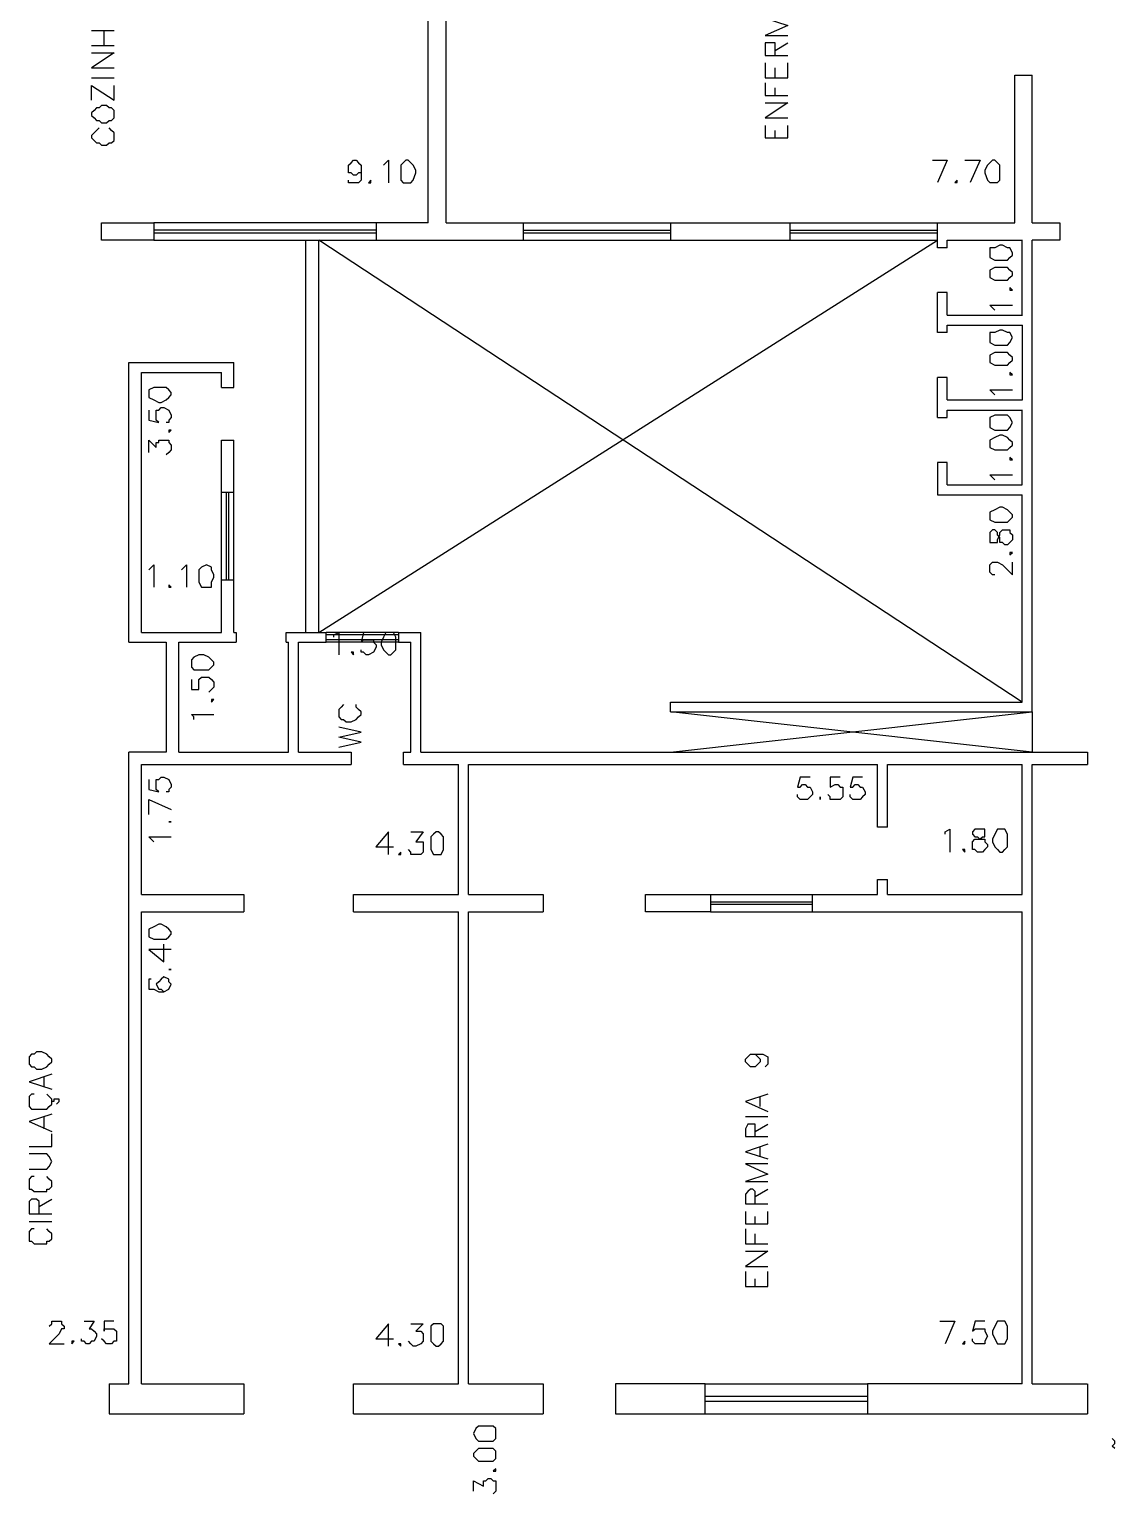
# Model space of a CAD drawing. Header units: millimetres. Extents: x -369 to -70, y -1414 to -1185.
# Drawn here: x -177.87 to -163.15, y -1322.88 to -1303.03 of the extents above; entities that cross this region are included whole.
import ezdxf

# ---------------------------------------------------------------- set-up
doc = ezdxf.new("R2010")
doc.units = ezdxf.units.MM
doc.header["$MEASUREMENT"] = 0
for name, color, linetype in [('10', 10, 'Continuous'), ('16', 16, 'Continuous'), ('50', 50, 'Continuous'), ('6', 6, 'Continuous'), ('8', 8, 'Continuous')]:
    doc.layers.add(name, color=color, linetype=linetype)

msp = doc.modelspace()

# ---------------------------------------------------------------- linework, layer by layer
at = {"layer": '10'}
for points in [[(-172.215, -1305.654), (-172.215, -1300.443)], [(-172.455, -1305.654), (-172.455, -1301.897)], [(-164.502, -1303.656), (-164.267, -1303.656)], [(-164.502, -1305.654), (-164.502, -1303.656)], [(-164.267, -1305.654), (-164.267, -1303.656)], [(-176.887, -1305.89), (-176.887, -1305.654)], [(-176.887, -1305.654), (-176.176, -1305.654), (-176.176, -1305.654), (-176.176, -1305.89), (-176.176, -1305.89), (-176.887, -1305.89)], [(-172.455, -1305.654), (-173.162, -1305.654), (-173.162, -1305.654), (-173.162, -1305.89)], [(-172.215, -1305.654), (-171.168, -1305.654)], [(-171.168, -1305.654), (-171.168, -1305.89)], [(-169.17, -1305.654), (-167.548, -1305.654)], [(-169.17, -1305.654), (-169.17, -1305.89)], [(-167.548, -1305.89), (-167.548, -1305.654)], [(-165.549, -1305.994), (-165.549, -1305.89), (-165.549, -1305.89), (-165.549, -1305.654)], [(-165.549, -1305.654), (-164.502, -1305.654)], [(-164.267, -1305.654), (-163.891, -1305.654), (-163.891, -1305.654), (-163.891, -1305.89), (-163.891, -1305.89), (-164.267, -1305.89)], [(-173.162, -1305.89), (-171.168, -1305.89)], [(-169.17, -1305.89), (-167.548, -1305.89)], [(-165.418, -1305.994), (-165.549, -1305.994)], [(-165.418, -1305.994), (-165.418, -1305.89)], [(-165.418, -1305.89), (-164.398, -1305.89)], [(-164.402, -1306.905), (-164.402, -1305.89)], [(-164.267, -1312.284), (-164.267, -1305.89)], [(-165.549, -1307.141), (-165.549, -1306.601)], [(-165.418, -1306.601), (-165.549, -1306.601)], [(-165.418, -1306.905), (-165.418, -1306.601)], [(-165.418, -1306.905), (-164.398, -1306.905)], [(-165.418, -1307.141), (-165.418, -1307.041)], [(-165.418, -1307.041), (-164.398, -1307.041)], [(-164.398, -1308.056), (-164.398, -1307.041)], [(-165.418, -1307.141), (-165.549, -1307.141)], [(-176.515, -1311.337), (-176.515, -1307.548)], [(-176.515, -1307.548), (-175.093, -1307.548)], [(-175.261, -1307.888), (-175.093, -1307.888), (-175.093, -1307.888), (-175.093, -1307.548)], [(-176.344, -1311.205), (-176.344, -1307.684)], [(-176.344, -1307.684), (-175.261, -1307.684)], [(-175.261, -1307.888), (-175.261, -1307.684)], [(-165.418, -1307.752), (-165.549, -1307.752)], [(-165.549, -1308.292), (-165.549, -1307.752)], [(-165.418, -1308.056), (-165.418, -1307.752)], [(-165.549, -1308.292), (-165.418, -1308.292), (-165.418, -1308.292), (-165.418, -1308.192), (-165.418, -1308.192), (-164.398, -1308.192)], [(-165.418, -1308.056), (-164.398, -1308.056)], [(-164.402, -1309.207), (-164.402, -1308.192)], [(-175.261, -1308.599), (-175.093, -1308.599)], [(-175.261, -1309.307), (-175.261, -1308.599)], [(-175.093, -1309.307), (-175.093, -1308.599)], [(-165.418, -1309.207), (-165.418, -1308.903), (-165.418, -1308.903), (-165.549, -1308.903), (-165.549, -1308.903), (-165.549, -1309.343)], [(-165.418, -1309.207), (-164.402, -1309.207)], [(-175.261, -1309.307), (-175.093, -1309.307)], [(-165.549, -1309.343), (-164.402, -1309.343)], [(-164.402, -1312.152), (-164.402, -1309.343)], [(-175.261, -1311.205), (-175.261, -1310.494)], [(-175.261, -1310.494), (-175.093, -1310.494)], [(-175.093, -1311.205), (-175.093, -1310.494)], [(-176.344, -1311.205), (-175.261, -1311.205)], [(-175.093, -1311.205), (-175.061, -1311.205)], [(-175.061, -1311.205), (-175.061, -1311.337)], [(-174.381, -1311.205), (-173.842, -1311.205)], [(-174.381, -1311.337), (-174.381, -1311.205)], [(-173.842, -1311.337), (-173.842, -1311.205)], [(-172.859, -1311.205), (-172.555, -1311.205)], [(-172.859, -1311.205), (-172.859, -1311.337), (-172.859, -1311.337), (-172.691, -1311.337)], [(-172.555, -1312.827), (-172.555, -1311.205)], [(-176.515, -1311.337), (-176.008, -1311.337), (-176.008, -1311.337), (-176.008, -1312.827), (-176.515, -1312.827)], [(-175.836, -1311.337), (-175.061, -1311.337)], [(-175.836, -1312.827), (-175.836, -1311.337)], [(-174.381, -1311.337), (-174.349, -1311.337)], [(-174.349, -1312.827), (-174.349, -1311.337)], [(-174.214, -1311.337), (-173.842, -1311.337)], [(-174.214, -1312.827), (-174.214, -1311.337)], [(-172.691, -1312.827), (-172.691, -1311.337)], [(-169.17, -1312.284), (-169.17, -1312.152), (-169.17, -1312.152), (-164.402, -1312.152)], [(-169.17, -1312.284), (-164.267, -1312.284)], [(-176.515, -1321.388), (-176.515, -1312.827)], [(-176.344, -1314.758), (-176.344, -1312.995)], [(-176.344, -1312.995), (-173.502, -1312.995)], [(-175.836, -1312.827), (-174.349, -1312.827)], [(-174.214, -1312.827), (-173.502, -1312.827), (-173.502, -1312.827), (-173.502, -1312.995)], [(-172.791, -1312.995), (-172.791, -1312.827), (-172.791, -1312.827), (-172.691, -1312.827)], [(-172.791, -1312.995), (-172.047, -1312.995)], [(-172.555, -1312.827), (-163.519, -1312.827)], [(-172.047, -1314.758), (-172.047, -1312.995)], [(-171.912, -1314.758), (-171.912, -1312.995)], [(-171.912, -1312.995), (-166.365, -1312.995)], [(-166.229, -1313.843), (-166.365, -1313.843), (-166.365, -1313.843), (-166.365, -1312.995)], [(-166.229, -1313.843), (-166.229, -1312.995)], [(-166.229, -1312.995), (-164.402, -1312.995)], [(-164.402, -1314.758), (-164.402, -1312.995)], [(-164.267, -1321.388), (-164.267, -1312.995)], [(-164.267, -1312.995), (-163.519, -1312.995)], [(-163.519, -1312.827), (-163.519, -1312.995)], [(-167.244, -1314.993), (-167.244, -1314.758), (-167.244, -1314.758), (-166.365, -1314.758), (-166.365, -1314.758), (-166.365, -1314.554)], [(-166.365, -1314.554), (-166.229, -1314.554)], [(-166.229, -1314.758), (-166.229, -1314.554)], [(-176.344, -1314.758), (-174.957, -1314.758)], [(-174.957, -1314.758), (-174.957, -1314.993)], [(-173.47, -1314.993), (-173.47, -1314.758), (-173.47, -1314.758), (-172.047, -1314.758)], [(-171.912, -1314.758), (-170.897, -1314.758)], [(-170.897, -1314.758), (-170.897, -1314.993)], [(-169.51, -1314.758), (-168.631, -1314.758), (-168.631, -1314.758), (-168.631, -1314.993), (-168.631, -1314.993), (-169.51, -1314.993), (-169.51, -1314.993), (-169.51, -1314.758)], [(-166.229, -1314.758), (-164.402, -1314.758)], [(-176.344, -1321.388), (-176.344, -1314.993)], [(-176.344, -1314.993), (-174.957, -1314.993)], [(-173.47, -1314.993), (-172.047, -1314.993)], [(-172.047, -1321.388), (-172.047, -1314.993)], [(-171.912, -1314.993), (-170.897, -1314.993)], [(-171.912, -1321.388), (-171.912, -1314.993)], [(-167.244, -1314.993), (-164.402, -1314.993)], [(-164.402, -1321.388), (-164.402, -1314.993)], [(-176.783, -1321.388), (-176.783, -1321.795), (-176.783, -1321.795), (-174.957, -1321.795)], [(-176.783, -1321.388), (-176.515, -1321.388)], [(-176.344, -1321.388), (-174.957, -1321.388)], [(-174.957, -1321.388), (-174.957, -1321.795)], [(-173.47, -1321.795), (-173.47, -1321.388), (-173.47, -1321.388), (-172.047, -1321.388)], [(-171.912, -1321.388), (-170.897, -1321.388)], [(-170.897, -1321.388), (-170.897, -1321.795)], [(-169.917, -1321.795), (-168.699, -1321.795), (-168.699, -1321.795), (-168.699, -1321.388), (-169.917, -1321.388), (-169.917, -1321.388), (-169.917, -1321.795)], [(-164.402, -1321.388), (-166.501, -1321.388), (-166.501, -1321.388), (-166.501, -1321.795)], [(-164.267, -1321.388), (-163.523, -1321.388)], [(-163.519, -1321.388), (-163.519, -1321.795)], [(-173.47, -1321.795), (-170.897, -1321.795)], [(-166.501, -1321.795), (-163.519, -1321.795)]]:
    msp.add_lwpolyline(points, dxfattribs=at)
at = {"layer": '16'}
for points in [[(-173.942, -1311.205), (-165.549, -1305.89)], [(-164.402, -1312.152), (-173.942, -1305.89)], [(-169.17, -1312.827), (-164.267, -1312.284)], [(-164.267, -1312.827), (-169.17, -1312.284)], [(-164.267, -1312.284), (-164.267, -1312.827)]]:
    msp.add_lwpolyline(points, dxfattribs=at)
at = {"layer": '50'}
for points in [[(-167.58, -1302.88), (-167.887, -1302.88), (-167.887, -1302.88), (-167.58, -1302.98), (-167.58, -1302.98), (-167.887, -1303.116), (-167.887, -1303.116), (-167.58, -1303.116)], [(-177.023, -1303.048), (-176.715, -1303.048)], [(-176.851, -1303.252), (-176.851, -1303.048)], [(-177.023, -1303.252), (-176.715, -1303.252)], [(-167.751, -1303.388), (-167.751, -1303.284), (-167.751, -1303.216), (-167.783, -1303.216), (-167.819, -1303.216), (-167.851, -1303.216), (-167.887, -1303.216), (-167.887, -1303.284), (-167.887, -1303.388), (-167.887, -1303.388), (-167.58, -1303.388)], [(-167.751, -1303.32), (-167.58, -1303.216)], [(-177.023, -1303.352), (-176.715, -1303.352), (-176.715, -1303.352), (-177.023, -1303.556), (-177.023, -1303.556), (-176.715, -1303.556)], [(-167.887, -1303.488), (-167.887, -1303.692), (-167.887, -1303.692), (-167.58, -1303.692)], [(-167.751, -1303.692), (-167.751, -1303.556)], [(-167.58, -1303.692), (-167.58, -1303.488)], [(-177.023, -1303.692), (-176.715, -1303.692)], [(-177.023, -1303.995), (-177.023, -1303.792), (-177.023, -1303.792), (-176.715, -1303.995), (-176.715, -1303.995), (-176.715, -1303.792)], [(-167.887, -1303.76), (-167.887, -1303.928), (-167.887, -1303.928), (-167.58, -1303.928)], [(-167.751, -1303.928), (-167.751, -1303.828)], [(-177.023, -1304.199), (-176.987, -1304.231), (-176.955, -1304.267), (-176.919, -1304.267), (-176.887, -1304.299), (-176.819, -1304.299), (-176.783, -1304.267), (-176.751, -1304.267), (-176.715, -1304.231), (-176.715, -1304.199), (-176.715, -1304.163), (-176.715, -1304.131), (-176.751, -1304.095), (-176.783, -1304.095), (-176.819, -1304.063), (-176.887, -1304.063), (-176.919, -1304.095), (-176.955, -1304.095), (-176.987, -1304.131), (-177.023, -1304.163), (-177.023, -1304.199)], [(-167.887, -1304.031), (-167.58, -1304.031), (-167.58, -1304.031), (-167.887, -1304.231), (-167.887, -1304.231), (-167.58, -1304.231)], [(-176.919, -1304.367), (-176.955, -1304.403), (-176.987, -1304.435), (-177.023, -1304.471), (-177.023, -1304.503), (-176.987, -1304.539), (-176.955, -1304.571), (-176.919, -1304.571), (-176.887, -1304.603), (-176.819, -1304.603), (-176.783, -1304.571), (-176.751, -1304.571), (-176.715, -1304.539), (-176.715, -1304.503), (-176.715, -1304.471), (-176.715, -1304.435), (-176.751, -1304.403), (-176.783, -1304.367)], [(-167.887, -1304.335), (-167.887, -1304.503), (-167.887, -1304.503), (-167.58, -1304.503)], [(-167.751, -1304.503), (-167.751, -1304.403)], [(-167.58, -1304.503), (-167.58, -1304.335)], [(-173.366, -1304.911), (-173.366, -1304.979), (-173.402, -1304.979), (-173.434, -1305.011), (-173.47, -1305.011), (-173.502, -1304.979), (-173.538, -1304.979), (-173.538, -1304.911), (-173.538, -1304.875), (-173.502, -1304.843), (-173.47, -1304.807), (-173.434, -1304.807), (-173.402, -1304.843), (-173.366, -1304.875), (-173.366, -1304.911), (-173.366, -1304.979), (-173.366, -1305.078), (-173.402, -1305.114), (-173.434, -1305.114), (-173.47, -1305.114), (-173.538, -1305.114), (-173.538, -1305.078)], [(-173.063, -1304.875), (-173.063, -1304.875), (-172.995, -1304.807), (-172.995, -1305.114)], [(-172.759, -1304.807), (-172.795, -1304.843), (-172.827, -1304.875), (-172.827, -1304.943), (-172.827, -1304.979), (-172.827, -1305.078), (-172.795, -1305.114), (-172.759, -1305.114), (-172.727, -1305.114), (-172.691, -1305.114), (-172.659, -1305.078), (-172.623, -1304.979), (-172.623, -1304.943), (-172.659, -1304.875), (-172.691, -1304.843), (-172.727, -1304.807), (-172.759, -1304.807)], [(-165.617, -1304.807), (-165.418, -1304.807), (-165.418, -1304.807), (-165.549, -1305.11)], [(-165.178, -1304.807), (-164.974, -1304.807), (-164.974, -1304.807), (-165.11, -1305.11)], [(-164.806, -1304.807), (-164.842, -1304.843), (-164.874, -1304.875), (-164.91, -1304.943), (-164.91, -1304.979), (-164.874, -1305.078), (-164.842, -1305.11), (-164.806, -1305.11), (-164.774, -1305.11), (-164.738, -1305.11), (-164.706, -1305.078), (-164.706, -1304.979), (-164.706, -1304.943), (-164.706, -1304.875), (-164.738, -1304.843), (-164.774, -1304.807), (-164.806, -1304.807)], [(-173.234, -1305.078), (-173.266, -1305.114), (-173.234, -1305.114), (-173.234, -1305.078)], [(-165.282, -1305.078), (-165.314, -1305.11), (-165.282, -1305.11), (-165.282, -1305.078)], [(-164.842, -1306.094), (-164.842, -1306.126), (-164.774, -1306.161), (-164.706, -1306.161), (-164.67, -1306.161), (-164.602, -1306.161), (-164.57, -1306.126), (-164.534, -1306.094), (-164.534, -1306.062), (-164.57, -1305.994), (-164.602, -1305.994), (-164.67, -1305.958), (-164.706, -1305.958), (-164.774, -1305.994), (-164.842, -1305.994), (-164.842, -1306.062), (-164.842, -1306.094)], [(-164.842, -1306.365), (-164.842, -1306.397), (-164.774, -1306.433), (-164.706, -1306.433), (-164.67, -1306.433), (-164.602, -1306.433), (-164.57, -1306.397), (-164.534, -1306.365), (-164.534, -1306.329), (-164.57, -1306.297), (-164.602, -1306.261), (-164.67, -1306.261), (-164.706, -1306.261), (-164.774, -1306.261), (-164.842, -1306.297), (-164.842, -1306.329), (-164.842, -1306.365)], [(-164.57, -1306.569), (-164.57, -1306.569), (-164.534, -1306.569), (-164.57, -1306.533), (-164.57, -1306.569)], [(-164.774, -1306.837), (-164.806, -1306.805), (-164.842, -1306.769), (-164.534, -1306.769)], [(-164.842, -1307.209), (-164.842, -1307.276), (-164.774, -1307.312), (-164.706, -1307.312), (-164.67, -1307.312), (-164.602, -1307.312), (-164.57, -1307.276), (-164.534, -1307.209), (-164.57, -1307.141), (-164.602, -1307.141), (-164.67, -1307.109), (-164.706, -1307.109), (-164.774, -1307.141), (-164.842, -1307.141), (-164.842, -1307.209)], [(-164.842, -1307.516), (-164.842, -1307.548), (-164.774, -1307.584), (-164.706, -1307.584), (-164.67, -1307.584), (-164.602, -1307.584), (-164.57, -1307.548), (-164.534, -1307.516), (-164.534, -1307.48), (-164.57, -1307.448), (-164.602, -1307.412), (-164.67, -1307.412), (-164.706, -1307.412), (-164.774, -1307.412), (-164.842, -1307.448), (-164.842, -1307.48), (-164.842, -1307.516)], [(-164.57, -1307.716), (-164.57, -1307.716), (-164.534, -1307.716), (-164.57, -1307.684), (-164.57, -1307.716)], [(-176.244, -1307.988), (-176.244, -1308.024), (-176.176, -1308.056), (-176.108, -1308.092), (-176.076, -1308.092), (-176.008, -1308.056), (-175.972, -1308.024), (-175.94, -1307.988), (-175.94, -1307.956), (-175.972, -1307.92), (-176.008, -1307.888), (-176.076, -1307.888), (-176.108, -1307.888), (-176.176, -1307.888), (-176.244, -1307.92), (-176.244, -1307.956), (-176.244, -1307.988)], [(-164.774, -1307.988), (-164.806, -1307.956), (-164.842, -1307.92), (-164.534, -1307.92)], [(-176.244, -1308.192), (-176.244, -1308.328), (-176.108, -1308.36), (-176.144, -1308.328), (-176.144, -1308.292), (-176.144, -1308.26), (-176.144, -1308.192), (-176.108, -1308.192), (-176.076, -1308.16), (-176.04, -1308.16), (-175.972, -1308.192), (-175.94, -1308.26), (-175.94, -1308.292), (-175.972, -1308.328), (-175.972, -1308.36), (-176.008, -1308.36)], [(-164.842, -1308.36), (-164.842, -1308.427), (-164.774, -1308.463), (-164.706, -1308.463), (-164.67, -1308.463), (-164.602, -1308.463), (-164.57, -1308.427), (-164.534, -1308.36), (-164.57, -1308.292), (-164.602, -1308.26), (-164.67, -1308.26), (-164.706, -1308.26), (-164.774, -1308.26), (-164.842, -1308.292), (-164.842, -1308.36)], [(-176.244, -1308.767), (-176.244, -1308.599), (-176.144, -1308.699), (-176.144, -1308.631), (-176.108, -1308.631), (-176.108, -1308.599), (-176.076, -1308.599), (-176.04, -1308.599), (-175.972, -1308.599), (-175.972, -1308.631), (-175.94, -1308.667), (-175.94, -1308.731), (-175.972, -1308.767), (-176.008, -1308.799)], [(-175.972, -1308.463), (-175.972, -1308.495), (-175.94, -1308.463), (-175.972, -1308.463)], [(-164.842, -1308.667), (-164.842, -1308.699), (-164.774, -1308.731), (-164.706, -1308.731), (-164.67, -1308.731), (-164.602, -1308.731), (-164.57, -1308.699), (-164.534, -1308.667), (-164.534, -1308.631), (-164.57, -1308.599), (-164.602, -1308.563), (-164.67, -1308.531), (-164.706, -1308.531), (-164.774, -1308.563), (-164.842, -1308.599), (-164.842, -1308.631), (-164.842, -1308.667)], [(-164.57, -1308.867), (-164.57, -1308.867), (-164.534, -1308.867), (-164.57, -1308.835), (-164.57, -1308.867)], [(-164.774, -1309.139), (-164.806, -1309.107), (-164.842, -1309.071), (-164.534, -1309.071)], [(-164.842, -1309.646), (-164.842, -1309.682), (-164.774, -1309.714), (-164.706, -1309.714), (-164.67, -1309.714), (-164.602, -1309.714), (-164.57, -1309.682), (-164.534, -1309.646), (-164.534, -1309.614), (-164.57, -1309.578), (-164.602, -1309.546), (-164.67, -1309.51), (-164.706, -1309.51), (-164.774, -1309.546), (-164.842, -1309.578), (-164.842, -1309.614), (-164.842, -1309.646)], [(-164.842, -1309.95), (-164.842, -1309.986), (-164.806, -1309.986), (-164.774, -1309.986), (-164.738, -1309.986), (-164.738, -1309.95), (-164.706, -1309.882), (-164.706, -1309.85), (-164.67, -1309.814), (-164.638, -1309.814), (-164.602, -1309.814), (-164.57, -1309.814), (-164.57, -1309.85), (-164.534, -1309.882), (-164.534, -1309.95), (-164.57, -1309.986), (-164.602, -1310.018), (-164.638, -1310.018), (-164.67, -1309.986), (-164.706, -1309.986), (-164.706, -1309.918), (-164.738, -1309.882), (-164.738, -1309.85), (-164.774, -1309.814), (-164.806, -1309.814), (-164.842, -1309.85), (-164.842, -1309.882), (-164.842, -1309.95)], [(-164.57, -1310.122), (-164.57, -1310.154), (-164.534, -1310.122), (-164.57, -1310.122)], [(-176.244, -1310.358), (-176.208, -1310.322), (-176.176, -1310.29), (-176.176, -1310.593)], [(-175.804, -1310.358), (-175.768, -1310.322), (-175.736, -1310.29), (-175.736, -1310.593)], [(-175.464, -1310.29), (-175.532, -1310.322), (-175.568, -1310.358), (-175.568, -1310.426), (-175.568, -1310.458), (-175.568, -1310.526), (-175.532, -1310.593), (-175.464, -1310.593), (-175.396, -1310.593), (-175.396, -1310.526), (-175.364, -1310.458), (-175.364, -1310.426), (-175.396, -1310.358), (-175.396, -1310.322), (-175.464, -1310.29)], [(-164.774, -1310.426), (-164.774, -1310.426), (-164.806, -1310.426), (-164.842, -1310.39), (-164.842, -1310.358), (-164.842, -1310.322), (-164.842, -1310.29), (-164.806, -1310.254), (-164.774, -1310.254), (-164.738, -1310.254), (-164.67, -1310.29), (-164.534, -1310.426), (-164.534, -1310.254)], [(-175.972, -1310.561), (-175.972, -1310.593), (-175.94, -1310.593), (-175.972, -1310.561)], [(-173.738, -1311.269), (-173.738, -1311.237), (-173.67, -1311.205), (-173.67, -1311.509)], [(-173.198, -1311.205), (-173.334, -1311.205), (-173.366, -1311.337), (-173.334, -1311.305), (-173.298, -1311.305), (-173.266, -1311.305), (-173.198, -1311.305), (-173.198, -1311.337), (-173.162, -1311.373), (-173.162, -1311.405), (-173.198, -1311.473), (-173.266, -1311.509), (-173.298, -1311.509), (-173.334, -1311.473), (-173.366, -1311.473), (-173.366, -1311.441)], [(-172.995, -1311.205), (-173.031, -1311.205), (-173.063, -1311.269), (-173.095, -1311.337), (-173.095, -1311.373), (-173.063, -1311.441), (-173.031, -1311.473), (-172.995, -1311.509), (-172.963, -1311.509), (-172.927, -1311.473), (-172.895, -1311.441), (-172.895, -1311.373), (-172.895, -1311.337), (-172.895, -1311.269), (-172.927, -1311.205), (-172.963, -1311.205), (-172.995, -1311.205)], [(-175.668, -1311.645), (-175.668, -1311.676), (-175.636, -1311.712), (-175.568, -1311.712), (-175.5, -1311.712), (-175.432, -1311.712), (-175.396, -1311.676), (-175.364, -1311.645), (-175.364, -1311.609), (-175.396, -1311.577), (-175.432, -1311.541), (-175.5, -1311.509), (-175.568, -1311.509), (-175.636, -1311.541), (-175.668, -1311.577), (-175.668, -1311.609), (-175.668, -1311.645)], [(-173.47, -1311.473), (-173.502, -1311.473), (-173.47, -1311.509), (-173.47, -1311.473)], [(-175.668, -1311.844), (-175.668, -1311.98), (-175.568, -1311.98), (-175.568, -1311.948), (-175.568, -1311.88), (-175.568, -1311.844), (-175.532, -1311.812), (-175.5, -1311.812), (-175.464, -1311.812), (-175.432, -1311.812), (-175.396, -1311.844), (-175.364, -1311.88), (-175.364, -1311.948), (-175.396, -1311.98), (-175.432, -1312.016)], [(-175.396, -1312.116), (-175.396, -1312.152), (-175.364, -1312.116), (-175.396, -1312.116)], [(-173.606, -1312.184), (-173.638, -1312.22), (-173.67, -1312.252), (-173.67, -1312.284), (-173.67, -1312.32), (-173.67, -1312.352), (-173.638, -1312.388), (-173.606, -1312.388), (-173.57, -1312.42), (-173.502, -1312.42), (-173.434, -1312.388), (-173.402, -1312.352), (-173.366, -1312.32), (-173.366, -1312.284), (-173.402, -1312.252), (-173.434, -1312.22), (-173.434, -1312.184)], [(-175.636, -1312.388), (-175.636, -1312.352), (-175.668, -1312.32), (-175.364, -1312.32)], [(-173.67, -1312.76), (-173.366, -1312.692), (-173.366, -1312.692), (-173.67, -1312.624), (-173.67, -1312.624), (-173.366, -1312.556), (-173.366, -1312.556), (-173.67, -1312.488)], [(-176.244, -1313.199), (-176.244, -1313.335), (-176.108, -1313.367), (-176.144, -1313.335), (-176.144, -1313.303), (-176.144, -1313.267), (-176.144, -1313.199), (-176.108, -1313.199), (-176.076, -1313.167), (-176.04, -1313.167), (-175.972, -1313.199), (-175.94, -1313.267), (-175.94, -1313.303), (-175.972, -1313.335), (-175.972, -1313.367), (-176.008, -1313.367)], [(-167.276, -1313.167), (-167.412, -1313.167), (-167.448, -1313.303), (-167.412, -1313.303), (-167.38, -1313.267), (-167.344, -1313.267), (-167.312, -1313.303), (-167.276, -1313.303), (-167.244, -1313.367), (-167.244, -1313.403), (-167.276, -1313.435), (-167.312, -1313.471), (-167.344, -1313.471), (-167.38, -1313.471), (-167.412, -1313.471), (-167.448, -1313.435), (-167.448, -1313.403)], [(-166.872, -1313.167), (-167.008, -1313.167), (-167.008, -1313.303), (-166.94, -1313.267), (-166.904, -1313.267), (-166.872, -1313.303), (-166.836, -1313.303), (-166.836, -1313.367), (-166.836, -1313.403), (-166.836, -1313.435), (-166.872, -1313.471), (-166.904, -1313.471), (-166.94, -1313.471), (-167.008, -1313.471), (-167.008, -1313.435), (-167.04, -1313.403)], [(-166.568, -1313.167), (-166.7, -1313.167), (-166.736, -1313.303), (-166.7, -1313.303), (-166.668, -1313.267), (-166.632, -1313.267), (-166.6, -1313.303), (-166.568, -1313.303), (-166.533, -1313.367), (-166.533, -1313.403), (-166.568, -1313.435), (-166.6, -1313.471), (-166.632, -1313.471), (-166.668, -1313.471), (-166.7, -1313.471), (-166.736, -1313.435), (-166.736, -1313.403)], [(-176.244, -1313.675), (-176.244, -1313.471), (-176.244, -1313.471), (-175.94, -1313.607)], [(-167.14, -1313.435), (-167.14, -1313.471), (-167.14, -1313.435)], [(-175.972, -1313.775), (-175.972, -1313.775), (-175.94, -1313.775), (-175.972, -1313.775)], [(-176.176, -1314.046), (-176.212, -1314.01), (-176.244, -1313.978), (-175.94, -1313.978)], [(-172.995, -1314.214), (-172.995, -1313.91), (-172.995, -1313.91), (-173.166, -1314.114), (-172.927, -1314.114)], [(-172.691, -1313.91), (-172.523, -1313.91), (-172.623, -1314.046), (-172.591, -1314.046), (-172.555, -1314.046), (-172.523, -1314.046), (-172.523, -1314.114), (-172.523, -1314.182), (-172.555, -1314.214), (-172.623, -1314.214), (-172.659, -1314.214), (-172.691, -1314.214), (-172.691, -1314.182), (-172.723, -1314.146)], [(-172.351, -1313.91), (-172.387, -1313.942), (-172.419, -1313.978), (-172.419, -1314.046), (-172.419, -1314.078), (-172.419, -1314.146), (-172.387, -1314.214), (-172.351, -1314.214), (-172.319, -1314.214), (-172.283, -1314.214), (-172.251, -1314.146), (-172.251, -1314.078), (-172.251, -1314.046), (-172.251, -1313.978), (-172.283, -1313.942), (-172.319, -1313.91), (-172.351, -1313.91)], [(-165.449, -1313.942), (-165.449, -1313.91), (-165.382, -1313.874), (-165.382, -1314.182)], [(-165.01, -1313.874), (-165.046, -1313.874), (-165.078, -1313.91), (-165.078, -1313.942), (-165.046, -1313.978), (-165.01, -1313.978), (-164.978, -1314.01), (-164.91, -1314.01), (-164.91, -1314.046), (-164.874, -1314.078), (-164.874, -1314.114), (-164.91, -1314.146), (-164.942, -1314.182), (-165.01, -1314.182), (-165.046, -1314.146), (-165.078, -1314.146), (-165.078, -1314.114), (-165.078, -1314.078), (-165.078, -1314.046), (-165.046, -1314.01), (-164.978, -1314.01), (-164.942, -1313.978), (-164.91, -1313.978), (-164.91, -1313.942), (-164.91, -1313.91), (-164.91, -1313.874), (-164.942, -1313.874), (-165.01, -1313.874)], [(-164.706, -1313.874), (-164.738, -1313.874), (-164.774, -1313.942), (-164.806, -1314.01), (-164.806, -1314.046), (-164.774, -1314.114), (-164.738, -1314.146), (-164.706, -1314.182), (-164.67, -1314.182), (-164.638, -1314.146), (-164.602, -1314.114), (-164.602, -1314.046), (-164.602, -1314.01), (-164.602, -1313.942), (-164.638, -1313.874), (-164.67, -1313.874), (-164.706, -1313.874)], [(-172.827, -1314.182), (-172.859, -1314.214), (-172.827, -1314.214), (-172.827, -1314.182)], [(-165.178, -1314.146), (-165.214, -1314.146), (-165.178, -1314.182), (-165.178, -1314.146)], [(-176.244, -1315.297), (-176.244, -1315.333), (-176.176, -1315.365), (-176.108, -1315.365), (-176.076, -1315.365), (-176.008, -1315.365), (-175.972, -1315.333), (-175.94, -1315.297), (-175.94, -1315.265), (-175.972, -1315.229), (-176.008, -1315.197), (-176.076, -1315.161), (-176.108, -1315.161), (-176.176, -1315.197), (-176.244, -1315.229), (-176.244, -1315.265), (-176.244, -1315.297)], [(-175.94, -1315.501), (-176.244, -1315.501), (-176.244, -1315.501), (-176.04, -1315.669), (-176.04, -1315.433)], [(-175.972, -1315.773), (-175.972, -1315.773), (-175.94, -1315.773), (-175.972, -1315.773)], [(-176.212, -1315.905), (-176.244, -1315.905), (-176.244, -1315.941), (-176.244, -1315.973), (-176.244, -1316.041), (-176.176, -1316.041), (-176.108, -1316.076), (-176.04, -1316.076), (-175.972, -1316.041), (-175.94, -1315.973), (-175.972, -1315.941), (-175.972, -1315.905), (-176.04, -1315.873), (-176.076, -1315.905), (-176.108, -1315.941), (-176.144, -1315.973), (-176.108, -1316.041), (-176.076, -1316.041), (-176.04, -1316.076)], [(-177.866, -1317.024), (-177.866, -1317.056), (-177.834, -1317.092), (-177.798, -1317.092), (-177.766, -1317.124), (-177.698, -1317.124), (-177.63, -1317.092), (-177.598, -1317.056), (-177.562, -1317.024), (-177.562, -1316.988), (-177.598, -1316.956), (-177.63, -1316.92), (-177.698, -1316.888), (-177.766, -1316.888), (-177.798, -1316.92), (-177.834, -1316.92), (-177.866, -1316.956), (-177.866, -1316.988), (-177.866, -1317.024)], [(-168.055, -1316.92), (-168.023, -1316.92), (-167.987, -1316.956), (-167.955, -1316.988), (-167.955, -1317.024), (-167.987, -1317.056), (-168.023, -1317.092), (-168.055, -1317.092), (-168.087, -1317.092), (-168.123, -1317.056), (-168.155, -1317.024), (-168.155, -1316.988), (-168.123, -1316.956), (-168.087, -1316.92), (-168.055, -1316.92), (-167.987, -1316.92), (-167.919, -1316.92), (-167.851, -1316.956), (-167.851, -1316.988), (-167.851, -1317.024), (-167.851, -1317.056), (-167.887, -1317.092)], [(-177.562, -1317.191), (-177.866, -1317.295), (-177.866, -1317.295), (-177.562, -1317.395)], [(-177.666, -1317.363), (-177.666, -1317.227)], [(-177.798, -1317.463), (-177.834, -1317.463), (-177.866, -1317.495), (-177.866, -1317.531), (-177.866, -1317.599), (-177.866, -1317.631), (-177.834, -1317.667), (-177.798, -1317.667), (-177.766, -1317.667), (-177.698, -1317.667), (-177.63, -1317.667), (-177.598, -1317.631), (-177.562, -1317.599), (-177.562, -1317.531), (-177.598, -1317.495), (-177.63, -1317.463)], [(-177.495, -1317.599), (-177.463, -1317.563), (-177.463, -1317.531), (-177.495, -1317.531), (-177.531, -1317.531), (-177.531, -1317.563), (-177.562, -1317.563)], [(-167.851, -1317.463), (-168.155, -1317.563), (-168.155, -1317.563), (-167.851, -1317.699)], [(-167.955, -1317.631), (-167.955, -1317.495)], [(-177.562, -1317.735), (-177.866, -1317.835), (-177.866, -1317.835), (-177.562, -1317.971)], [(-177.666, -1317.935), (-177.666, -1317.767)], [(-168.155, -1317.767), (-167.851, -1317.767)], [(-168.023, -1318.039), (-168.023, -1317.935), (-168.023, -1317.871), (-168.055, -1317.871), (-168.087, -1317.871), (-168.123, -1317.871), (-168.155, -1317.935), (-168.155, -1318.039), (-168.155, -1318.039), (-167.851, -1318.039)], [(-168.023, -1317.971), (-167.851, -1317.871)], [(-177.866, -1318.175), (-177.562, -1318.175), (-177.562, -1318.003)], [(-167.851, -1318.139), (-168.155, -1318.243), (-168.155, -1318.243), (-167.851, -1318.342)], [(-177.866, -1318.478), (-177.666, -1318.478), (-177.63, -1318.478), (-177.598, -1318.442), (-177.562, -1318.378), (-177.598, -1318.31), (-177.63, -1318.274), (-177.666, -1318.274), (-177.866, -1318.274)], [(-167.955, -1318.31), (-167.955, -1318.175)], [(-167.851, -1318.41), (-168.155, -1318.41), (-168.155, -1318.41), (-167.851, -1318.546), (-167.851, -1318.546), (-168.155, -1318.646), (-168.155, -1318.646), (-167.851, -1318.646)], [(-177.798, -1318.578), (-177.834, -1318.578), (-177.866, -1318.614), (-177.866, -1318.646), (-177.866, -1318.714), (-177.866, -1318.75), (-177.834, -1318.75), (-177.798, -1318.782), (-177.766, -1318.782), (-177.698, -1318.782), (-177.63, -1318.782), (-177.63, -1318.75), (-177.598, -1318.75), (-177.562, -1318.714), (-177.562, -1318.646), (-177.598, -1318.614), (-177.63, -1318.578)], [(-168.023, -1318.95), (-168.023, -1318.818), (-168.023, -1318.782), (-168.055, -1318.75), (-168.087, -1318.75), (-168.123, -1318.782), (-168.155, -1318.818), (-168.155, -1318.95), (-168.155, -1318.95), (-167.851, -1318.95)], [(-168.023, -1318.85), (-167.851, -1318.75)], [(-177.734, -1319.086), (-177.734, -1318.95), (-177.734, -1318.918), (-177.766, -1318.886), (-177.798, -1318.886), (-177.834, -1318.886), (-177.866, -1318.918), (-177.866, -1318.95), (-177.866, -1319.086), (-177.866, -1319.086), (-177.562, -1319.086)], [(-177.734, -1318.986), (-177.562, -1318.886)], [(-168.155, -1319.054), (-168.155, -1319.222), (-168.155, -1319.222), (-167.851, -1319.222)], [(-168.023, -1319.222), (-168.023, -1319.122)], [(-167.851, -1319.222), (-167.851, -1319.054)], [(-177.866, -1319.19), (-177.562, -1319.19)], [(-177.798, -1319.29), (-177.834, -1319.29), (-177.866, -1319.326), (-177.866, -1319.358), (-177.866, -1319.425), (-177.866, -1319.457), (-177.834, -1319.457), (-177.798, -1319.493), (-177.766, -1319.493), (-177.698, -1319.493), (-177.63, -1319.493), (-177.63, -1319.457), (-177.598, -1319.457), (-177.562, -1319.425), (-177.562, -1319.358), (-177.598, -1319.326), (-177.63, -1319.29)], [(-168.155, -1319.29), (-168.155, -1319.493), (-168.155, -1319.493), (-167.851, -1319.493)], [(-168.023, -1319.493), (-168.023, -1319.358)], [(-168.155, -1319.593), (-167.851, -1319.593), (-167.851, -1319.593), (-168.155, -1319.797), (-168.155, -1319.797), (-167.851, -1319.797)], [(-168.155, -1319.865), (-168.155, -1320.069), (-168.155, -1320.069), (-167.851, -1320.069)], [(-167.851, -1320.069), (-167.851, -1319.865)], [(-168.023, -1320.069), (-168.023, -1319.965)], [(-177.598, -1320.608), (-177.598, -1320.608), (-177.562, -1320.576), (-177.562, -1320.54), (-177.531, -1320.54), (-177.463, -1320.54), (-177.427, -1320.54), (-177.427, -1320.576), (-177.395, -1320.608), (-177.395, -1320.644), (-177.427, -1320.644), (-177.463, -1320.712), (-177.598, -1320.848), (-177.395, -1320.848)], [(-177.123, -1320.54), (-176.987, -1320.54), (-177.055, -1320.644), (-177.023, -1320.644), (-176.987, -1320.676), (-176.955, -1320.712), (-176.955, -1320.744), (-176.987, -1320.812), (-177.023, -1320.812), (-177.055, -1320.848), (-177.091, -1320.848), (-177.123, -1320.812), (-177.159, -1320.812), (-177.159, -1320.78)], [(-176.719, -1320.54), (-176.851, -1320.54), (-176.851, -1320.676), (-176.851, -1320.644), (-176.819, -1320.644), (-176.751, -1320.644), (-176.719, -1320.644), (-176.683, -1320.676), (-176.683, -1320.712), (-176.683, -1320.744), (-176.683, -1320.812), (-176.719, -1320.812), (-176.751, -1320.848), (-176.819, -1320.848), (-176.851, -1320.812), (-176.887, -1320.78)], [(-165.517, -1320.54), (-165.314, -1320.54), (-165.314, -1320.54), (-165.449, -1320.848)], [(-164.91, -1320.54), (-165.042, -1320.54), (-165.078, -1320.676), (-165.042, -1320.644), (-165.01, -1320.644), (-164.978, -1320.644), (-164.91, -1320.644), (-164.91, -1320.676), (-164.874, -1320.744), (-164.91, -1320.812), (-164.91, -1320.848), (-164.978, -1320.848), (-165.01, -1320.848), (-165.042, -1320.848), (-165.078, -1320.812), (-165.078, -1320.78)], [(-164.706, -1320.54), (-164.738, -1320.54), (-164.774, -1320.608), (-164.806, -1320.676), (-164.806, -1320.712), (-164.774, -1320.78), (-164.738, -1320.848), (-164.706, -1320.848), (-164.67, -1320.848), (-164.638, -1320.848), (-164.602, -1320.78), (-164.602, -1320.712), (-164.602, -1320.676), (-164.602, -1320.608), (-164.638, -1320.54), (-164.67, -1320.54), (-164.706, -1320.54)], [(-172.995, -1320.88), (-172.995, -1320.576), (-172.995, -1320.576), (-173.166, -1320.78), (-172.927, -1320.78)], [(-172.691, -1320.576), (-172.523, -1320.576), (-172.623, -1320.676), (-172.591, -1320.676), (-172.555, -1320.676), (-172.523, -1320.712), (-172.523, -1320.744), (-172.523, -1320.78), (-172.523, -1320.812), (-172.555, -1320.848), (-172.623, -1320.88), (-172.659, -1320.88), (-172.691, -1320.848), (-172.723, -1320.812)], [(-172.351, -1320.576), (-172.387, -1320.576), (-172.419, -1320.608), (-172.419, -1320.676), (-172.419, -1320.744), (-172.419, -1320.812), (-172.387, -1320.848), (-172.351, -1320.88), (-172.319, -1320.88), (-172.283, -1320.848), (-172.251, -1320.812), (-172.251, -1320.744), (-172.251, -1320.676), (-172.251, -1320.608), (-172.283, -1320.576), (-172.319, -1320.576), (-172.351, -1320.576)], [(-177.291, -1320.812), (-177.291, -1320.812), (-177.291, -1320.848), (-177.259, -1320.812), (-177.291, -1320.812)], [(-172.827, -1320.848), (-172.859, -1320.848), (-172.827, -1320.88), (-172.827, -1320.848)], [(-165.178, -1320.812), (-165.214, -1320.848), (-165.178, -1320.848), (-165.178, -1320.812)], [(-171.844, -1322.063), (-171.812, -1322.131), (-171.776, -1322.167), (-171.708, -1322.167), (-171.676, -1322.167), (-171.576, -1322.167), (-171.54, -1322.131), (-171.54, -1322.063), (-171.54, -1321.995), (-171.576, -1321.963), (-171.676, -1321.963), (-171.708, -1321.963), (-171.776, -1321.963), (-171.812, -1321.995), (-171.844, -1322.063)], [(-163.148, -1322.267), (-163.148, -1322.267), (-163.148, -1322.267), (-163.184, -1322.235), (-163.148, -1322.199), (-163.148, -1322.199), (-163.148, -1322.199), (-163.148, -1322.167), (-163.184, -1322.131)], [(-171.844, -1322.371), (-171.812, -1322.403), (-171.776, -1322.439), (-171.708, -1322.439), (-171.676, -1322.439), (-171.576, -1322.439), (-171.54, -1322.403), (-171.54, -1322.371), (-171.54, -1322.335), (-171.54, -1322.303), (-171.576, -1322.267), (-171.676, -1322.267), (-171.708, -1322.267), (-171.776, -1322.267), (-171.812, -1322.303), (-171.844, -1322.335), (-171.844, -1322.371)], [(-171.844, -1322.842), (-171.844, -1322.706), (-171.708, -1322.774), (-171.708, -1322.742), (-171.708, -1322.706), (-171.676, -1322.706), (-171.644, -1322.674), (-171.608, -1322.674), (-171.576, -1322.706), (-171.54, -1322.706), (-171.54, -1322.774), (-171.54, -1322.81), (-171.54, -1322.842), (-171.576, -1322.878)], [(-171.576, -1322.571), (-171.54, -1322.571), (-171.54, -1322.539), (-171.576, -1322.571)]]:
    msp.add_lwpolyline(points, dxfattribs=at)
at = {"layer": '6'}
for points in [[(-174.114, -1311.205), (-174.114, -1305.89)], [(-173.942, -1311.205), (-173.942, -1305.89)]]:
    msp.add_lwpolyline(points, dxfattribs=at)
at = {"layer": '8'}
for points in [[(-173.162, -1305.654), (-176.176, -1305.654)], [(-171.168, -1305.654), (-169.17, -1305.654)], [(-167.548, -1305.654), (-165.549, -1305.654)], [(-173.162, -1305.754), (-176.176, -1305.754)], [(-176.176, -1305.79), (-173.162, -1305.79)], [(-171.168, -1305.754), (-169.17, -1305.754)], [(-171.168, -1305.79), (-169.17, -1305.79)], [(-167.548, -1305.754), (-165.549, -1305.754)], [(-167.548, -1305.79), (-165.549, -1305.79)], [(-176.176, -1305.89), (-173.162, -1305.89)], [(-171.168, -1305.89), (-169.17, -1305.89)], [(-167.548, -1305.89), (-165.549, -1305.89)], [(-175.261, -1310.494), (-175.261, -1309.307)], [(-175.193, -1310.494), (-175.193, -1309.307)], [(-175.161, -1310.494), (-175.161, -1309.307)], [(-175.093, -1310.494), (-175.093, -1309.307)], [(-172.859, -1311.205), (-173.842, -1311.205)], [(-172.859, -1311.237), (-173.842, -1311.237)], [(-172.859, -1311.305), (-173.842, -1311.305)], [(-172.859, -1311.337), (-173.842, -1311.337)], [(-168.631, -1314.758), (-167.244, -1314.758)], [(-168.631, -1314.858), (-167.244, -1314.858)], [(-168.631, -1314.89), (-167.244, -1314.89)], [(-168.631, -1314.993), (-167.244, -1314.993)], [(-168.699, -1321.388), (-166.501, -1321.388)], [(-168.699, -1321.556), (-166.501, -1321.556)], [(-168.699, -1321.623), (-166.501, -1321.623)], [(-168.699, -1321.795), (-166.501, -1321.795)]]:
    msp.add_lwpolyline(points, dxfattribs=at)

doc.saveas('drawing.dxf')
